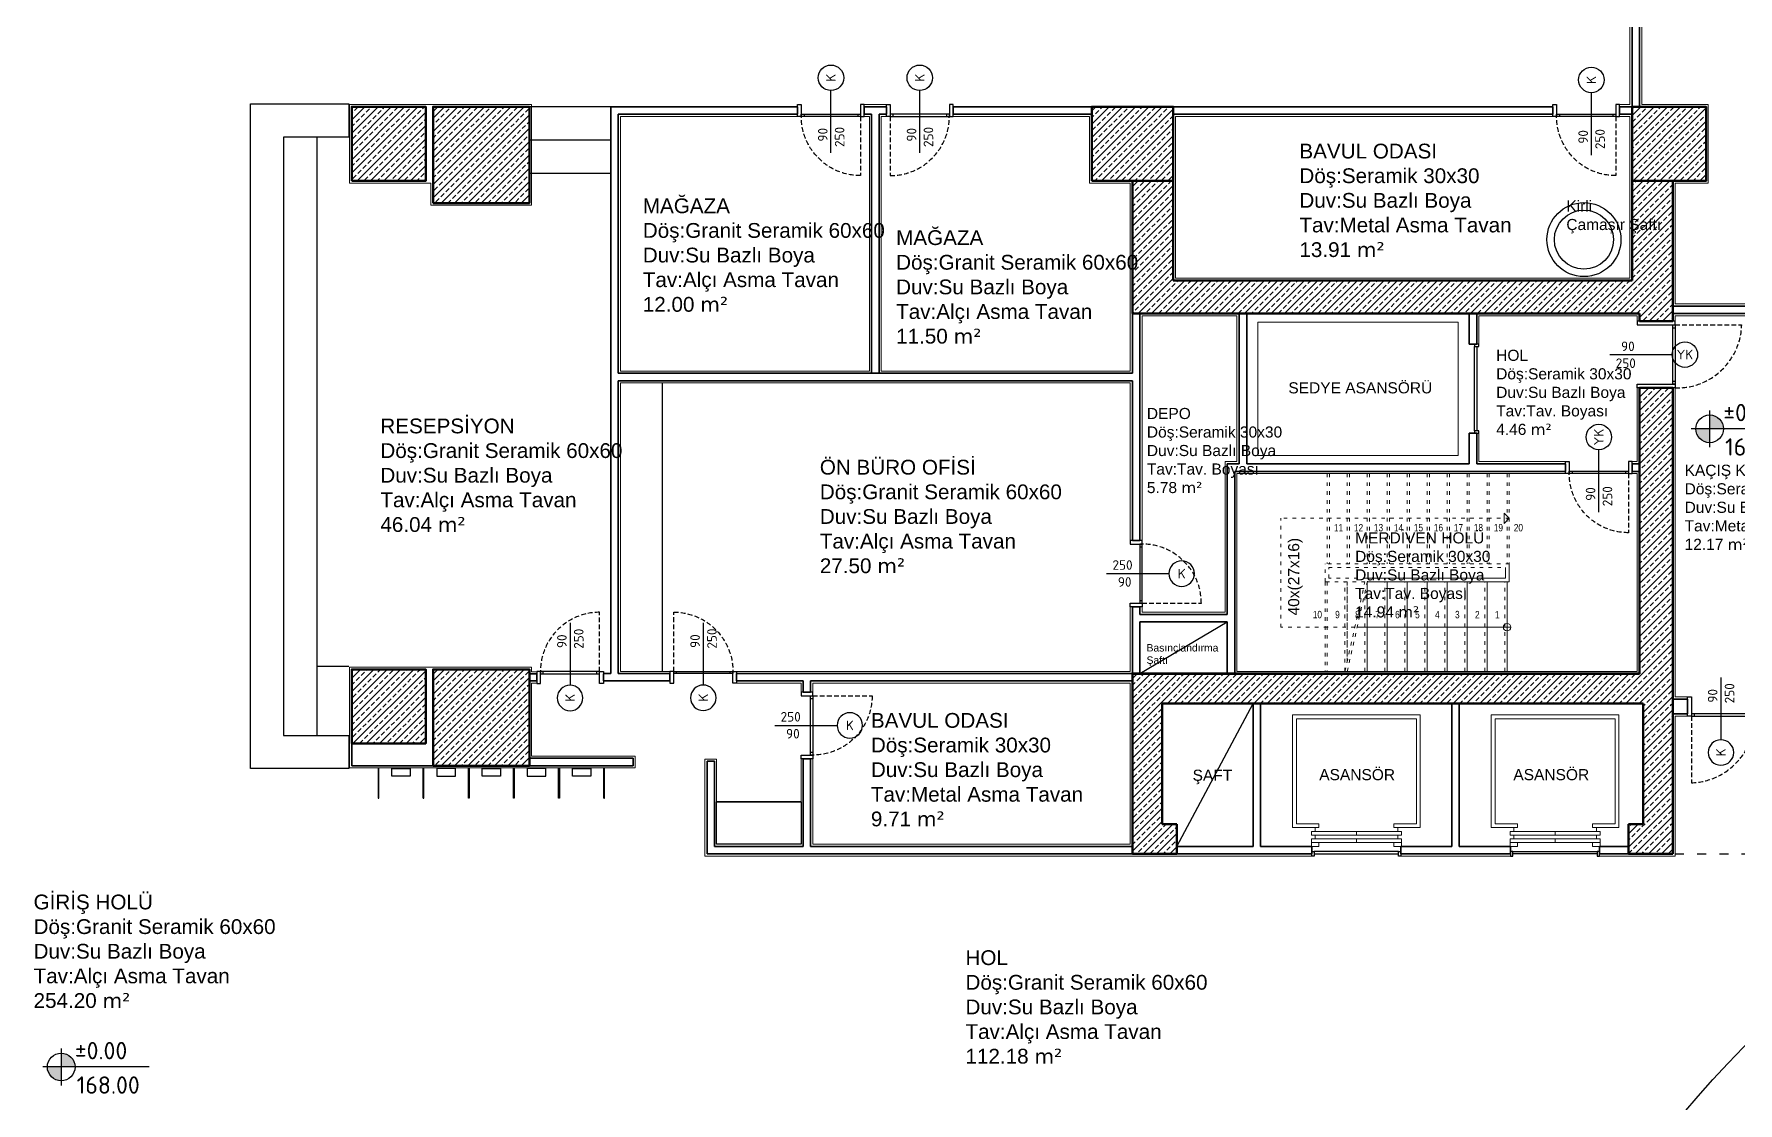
# Model space of a CAD drawing. Header units: millimetres. Extents: x 1443065 to 1517367, y 3763150 to 3779068.
# Drawn here: x 1477255 to 1479557, y 3767511 to 3768955 of the extents above; entities that cross this region are included whole.
import ezdxf
from ezdxf.enums import TextEntityAlignment as Align

# ---------------------------------------------------------------- set-up
doc = ezdxf.new("R2010")
doc.units = ezdxf.units.MM
doc.linetypes.add('ACAD_ISO03W100', pattern=[30, 12, -18])
doc.linetypes.add('HIDDEN', pattern=[9.525, 6.35, -3.175])
for name, color, linetype in [('1 tar halı', 254, 'Continuous'), ('m-DOG_', 4, 'Continuous'), ('m-DOG_gor', 8, 'Continuous'), ('m-TAR_', 8, 'Continuous'), ('m-TAR_duvar', 8, 'Continuous'), ('m-TFR_vitrifiye', 1, 'Continuous'), ('m-YAZ_kot', 7, 'Continuous'), ('m-YAZ_poz', 7, 'Continuous')]:
    doc.layers.add(name, color=color, linetype=linetype)
for name, color, linetype, lineweight in [('dog', 144, 'Continuous', 5), ('DUVAR', 2, 'Continuous', 35), ('MAHAL', 52, 'Continuous', 13), ('MERDIVEN', 4, 'Continuous', 20), ('SIVA', 3, 'Continuous', 9), ('TASIYICI', 170, 'Continuous', 50), ('TEFRIS', 165, 'Continuous', 15)]:
    doc.layers.add(name, color=color, linetype=linetype, lineweight=lineweight)
doc.styles.add('mono', font='isocpeur.ttf')
doc.styles.add('olculer', font='romans.shx', dxfattribs={"width": 0.8})
doc.styles.get("Standard").update_dxf_attribs({"font": 'arial.ttf'})
pattern_1 = [(45, (55132.096, -87954.948), (-8.98025612, 8.98025612), []), (45, (55141.077, -87954.948), (-8.98025612, 8.98025612), [6.35, -3.175])]
pattern_2 = [(45, (55132.096, -87954.948), (-8.98025612, 8.98025612), []), (45, (55141.077, -87954.948), (-8.98025612, 8.98025612), [6.35, -3.175])]
pattern_3 = [(45, (-13755.824, -59043.389), (-8.98025612, 8.98025612), []), (45, (-13746.843, -59043.389), (-8.98025612, 8.98025612), [6.35, -3.175])]

# ---------------------------------------------------------------- blocks, each defined once
blk = doc.blocks.new('90lık')
at = {"layer": 'm-DOG_', "linetype": 'HIDDEN'}
blk.add_line((-5, 13), (-5, 103), dxfattribs=at)
at = {"layer": 'm-DOG_'}
for p, q in [((-81.2, 10), (-81.2, 13)), ((-8.8, 10), (-8.8, 13))]:
    blk.add_line(p, q, dxfattribs=at)
for points in [[(-90, -13), (-85, -13), (-85, 13), (-90, 13)], [(-5, 13), (-85, 13), (-85, 10), (-5, 10)], [(0, -13), (-5, -13), (-5, 13), (0, 13)]]:
    blk.add_lwpolyline(points, close=True, dxfattribs=at)
at = {"layer": 'm-DOG_', "linetype": 'HIDDEN'}
blk.add_arc((-2.7, 15.7), 87.4, 91.5314, 181.7408, dxfattribs=at)
blk = doc.blocks.new('90lık Kqpı')
at = {"layer": 'm-DOG_', "linetype": 'HIDDEN'}
blk.add_line((-8, -5), (-88, -5), dxfattribs=at)
at = {"layer": 'm-DOG_'}
for p, q in [((-5, -8.8), (-8, -8.8)), ((-5, -81.2), (-8, -81.2))]:
    blk.add_line(p, q, dxfattribs=at)
for points in [[(8, 0), (8, -5), (-8, -5), (-8, 0)], [(-8, -5), (-8, -85), (-5, -85), (-5, -5)], [(8, -90), (8, -85), (-8, -85), (-8, -90)]]:
    blk.add_lwpolyline(points, close=True, dxfattribs=at)
at = {"layer": 'm-DOG_', "linetype": 'HIDDEN'}
blk.add_arc((-8, -5), 80, 180, 270, dxfattribs=at)
blk = doc.blocks.new('m-penpoz')
blk.add_line((0, -1.625), (0, 0))
blk.add_circle((0, 0.332), 0.332)
blk.add_attdef('POZNO', text='', height=0.18).set_placement((0, 0.332), align=Align.MIDDLE)
blk.add_attdef('WIDTH', text='', height=0.18, rotation=90).set_placement((0, -1.625), align=Align.BOTTOM_LEFT)
blk.add_attdef('HEIGHT', text='', height=0.18, rotation=90).set_placement((0.069, -1.625), align=Align.TOP_LEFT)
blk = doc.blocks.new('m-plankot')
h = blk.add_hatch(color=256)
h.paths.add_polyline_path([(0, 0.144), (0, 0), (0.144, 0, 0.414214)])
h.paths.add_polyline_path([(0, -0.144), (0, 0), (-0.144, 0, 0.414214)])
for p, q in [((0, 0.192), (0, -0.192)), ((0.914, 0), (-0.192, 0))]:
    blk.add_line(p, q)
blk.add_circle((0, 0), 0.144)
blk.add_attdef('INCEKOT', (0.187, 0.1), '', height=0.18)
blk.add_attdef('KABAKOT', text='', height=0.18).set_placement((0.187, -0.1), align=Align.TOP_LEFT)
blk = doc.blocks.new('Asansör')
at = {"layer": 'dog', "extrusion": (-9.21821e-11, 6.3018e-09, 1)}
for points in [[(-50.7, -142), (-50.7, -147), (-86.2, -147), (-86.2, 5.1), (86.2, 5.1), (86.2, -147), (50.7, -147), (50.7, -142), (81.1, -142), (81.1, 0), (-81.1, 0), (-81.1, -142), (-50.7, -142)], [(-55.8, -152.1), (-55.8, -147)], [(-55.8, -157.2), (-55.8, -162.3)], [(55.8, -152.1), (55.8, -147)], [(55.8, -157.2), (55.8, -162.3)]]:
    blk.add_lwpolyline(points, dxfattribs=at)
for points in [[(-60.8, -157.2), (0, -157.2), (0, -152.1), (-60.8, -152.1)], [(60.8, -157.2), (0, -157.2), (0, -152.1), (60.8, -152.1)], [(-60.8, -167.3), (0, -167.3), (0, -162.3), (-60.8, -162.3)], [(-60.8, -172.4), (-60.8, -167.3), (-50.7, -167.3), (-50.7, -172.4)], [(60.8, -167.3), (0, -167.3), (0, -162.3), (60.8, -162.3)], [(50.7, -172.4), (50.7, -167.3), (60.8, -167.3), (60.8, -172.4)]]:
    blk.add_lwpolyline(points, close=True, dxfattribs=at)
blk = doc.blocks.new('Perde Kapı')
at = {"layer": 'm-DOG_', "linetype": 'HIDDEN'}
blk.add_line((5, 26), (5, 116), dxfattribs=at)
at = {"layer": 'm-DOG_'}
for p, q in [((8.8, 23), (8.8, 26)), ((81.2, 23), (81.2, 26))]:
    blk.add_line(p, q, dxfattribs=at)
for points in [[(0, -25), (5, -25), (5, 26), (0, 26)], [(5, 26), (85, 26), (85, 23), (5, 23)], [(90, -25), (85, -25), (85, 26), (90, 26)]]:
    blk.add_lwpolyline(points, close=True, dxfattribs=at)
at = {"layer": 'm-DOG_', "linetype": 'HIDDEN'}
blk.add_arc((2.7, 28.7), 87.4, 358.2588, 88.4682, dxfattribs=at)

msp = doc.modelspace()

# ---------------------------------------------------------------- hatches: boundary and pattern name
at = {"layer": 'm-TAR_duvar'}
h = msp.add_hatch(dxfattribs=at)
h.set_pattern_fill('ANSI33', color=256, scale=2)
h.set_pattern_definition(pattern_1)
h.paths.add_polyline_path([(1477684, 3768756.6), (1477784, 3768756.6), (1477784, 3768856.6), (1477684, 3768856.6)])
h = msp.add_hatch(dxfattribs=at)
h.set_pattern_fill('ANSI33', color=256, scale=2)
h.set_pattern_definition(pattern_1)
h.paths.add_polyline_path([(1477794, 3768726.6), (1477924, 3768726.6), (1477924, 3768856.6), (1477794, 3768856.6)])
h = msp.add_hatch(dxfattribs=at)
h.set_pattern_fill('ANSI33', color=256, scale=2)
h.set_pattern_definition(pattern_2)
h.paths.add_polyline_path([(1478684, 3768756.6), (1478794, 3768756.6), (1478794, 3768856.6), (1478684, 3768856.6)])
h = msp.add_hatch(dxfattribs=at)
h.set_pattern_fill('ANSI33', color=256, scale=2)
h.set_pattern_definition(pattern_2)
h.paths.add_polyline_path([(1479414, 3768756.6), (1479514, 3768756.6), (1479514, 3768856.6), (1479414, 3768856.6)])
h = msp.add_hatch(dxfattribs=at)
h.set_pattern_fill('ANSI33', color=256, scale=2)
h.set_pattern_definition(pattern_3)
h.paths.add_polyline_path([(1478739, 3768756.6), (1478739, 3768577.2), (1479424.1, 3768577.2), (1479424.1, 3768567), (1479469, 3768567), (1479469, 3768756.6), (1479414.1, 3768756.6), (1479414.1, 3768622.2), (1478794, 3768622.2), (1478794, 3768756.6)])
h = msp.add_hatch(dxfattribs=at)
h.set_pattern_fill('ANSI33', color=256, scale=2)
h.set_pattern_definition(pattern_3)
h.paths.add_polyline_path([(1478799, 3767847.6), (1478799, 3767887.6), (1478779, 3767887.6), (1478779, 3768050.8), (1479429.1, 3768050.8), (1479429.1, 3767887.6), (1479409.1, 3767887.6), (1479409.1, 3767847.6), (1479469, 3767847.6), (1479469, 3768477), (1479424.1, 3768477), (1479424.1, 3768090.8), (1478739, 3768090.8), (1478739, 3767847.6)])
h = msp.add_hatch(dxfattribs=at)
h.set_pattern_fill('ANSI33', color=256, scale=2)
h.set_pattern_definition(pattern_1)
h.paths.add_polyline_path([(1477784, 3768096.6), (1477684, 3768096.6), (1477684, 3767996.6), (1477784, 3767996.6)])
h = msp.add_hatch(dxfattribs=at)
h.set_pattern_fill('ANSI33', color=256, scale=2)
h.set_pattern_definition([(45, (55132.096, -88714.948), (-8.98025612, 8.98025612), []), (45, (55141.076, -88714.948), (-8.98025612, 8.98025612), [6.35, -3.175])])
h.paths.add_polyline_path([(1477794, 3767966.6), (1477924, 3767966.6), (1477924, 3768096.6), (1477794, 3768096.6)])

# ---------------------------------------------------------------- linework, layer by layer
at = {"color": 1}
for p, q in [((1478034, 3768856.6), (1477924, 3768856.6)), ((1477592, 3768815.6), (1477592, 3768007.6)), ((1477637, 3768815.6), (1477637, 3768007.6)), ((1478034, 3768811.6), (1477924, 3768811.6)), ((1478034, 3768766.6), (1477924, 3768766.6)), ((1478104, 3768094), (1478104, 3768483.6)), ((1477680, 3768100.6), (1477637, 3768100.6)), ((1478799, 3767857.6), (1478902.1, 3768050.8)), ((1477719.6, 3767962.6), (1477719.6, 3767922.6)), ((1477720.6, 3767922.6), (1477720.6, 3767962.6)), ((1477780.6, 3767922.6), (1477780.6, 3767962.6)), ((1477780.6, 3767962.6), (1477780.6, 3767922.6)), ((1477781.6, 3767922.6), (1477781.6, 3767962.6)), ((1477841.6, 3767922.6), (1477841.6, 3767962.6)), ((1477842.6, 3767962.6), (1477842.6, 3767922.6)), ((1477902.6, 3767922.6), (1477902.6, 3767962.6)), ((1477903.6, 3767922.6), (1477903.6, 3767962.6)), ((1477903.6, 3767962.6), (1477903.6, 3767922.6)), ((1477963.6, 3767922.6), (1477963.6, 3767962.6)), ((1477964.6, 3767962.6), (1477964.6, 3767922.6)), ((1478024.6, 3767922.6), (1478024.6, 3767962.6)), ((1478024.6, 3767962.6), (1478024.6, 3767922.6)), ((1478025.6, 3767922.6), (1478025.6, 3767962.6)), ((1477719.6, 3767922.6), (1477720.6, 3767922.6)), ((1477780.6, 3767922.6), (1477781.6, 3767922.6)), ((1477842.6, 3767922.6), (1477841.6, 3767922.6)), ((1477903.6, 3767922.6), (1477902.6, 3767922.6)), ((1477964.6, 3767922.6), (1477963.6, 3767922.6)), ((1478024.6, 3767922.6), (1478025.6, 3767922.6)), ((1478291.1, 3767917.6), (1478177.1, 3767917.6))]:
    msp.add_line(p, q, dxfattribs=at)
msp.add_lwpolyline([(1477680, 3767962.6), (1477547, 3767962.6), (1477547, 3768860.6), (1477680, 3768860.6), (1477680, 3768815.6), (1477592, 3768815.6), (1477592, 3768007.6), (1477680, 3768007.6), (1477680, 3767962.6)], dxfattribs=at)
for points in [[(1477738.1, 3767962.6), (1477763.1, 3767962.6), (1477763.1, 3767952.6), (1477738.1, 3767952.6)], [(1477824.1, 3767962.6), (1477799.1, 3767962.6), (1477799.1, 3767952.6), (1477824.1, 3767952.6)], [(1477860.1, 3767962.6), (1477885.1, 3767962.6), (1477885.1, 3767952.6), (1477860.1, 3767952.6)], [(1477946.1, 3767962.6), (1477921.1, 3767962.6), (1477921.1, 3767952.6), (1477946.1, 3767952.6)], [(1477982.1, 3767962.6), (1478007.1, 3767962.6), (1478007.1, 3767952.6), (1477982.1, 3767952.6)], [(1478177.1, 3767917.6), (1478291.1, 3767917.6), (1478291.1, 3767860.6), (1478177.1, 3767860.6)]]:
    msp.add_lwpolyline(points, close=True, dxfattribs=at)
at = {"layer": '1 tar halı', "linetype": 'ACAD_ISO03W100'}
msp.add_line((1479472.1, 3767847.6), (1479684, 3767847.6), dxfattribs=at)
at = {"layer": 'DUVAR'}
for p, q in [((1479414, 3768856.6), (1479414, 3768996.8)), ((1479424, 3768856.6), (1479424, 3768996.8)), ((1477924, 3768856.6), (1477914, 3768856.6)), ((1478286.5, 3768856.6), (1478034, 3768856.6)), ((1478034, 3768091), (1478034, 3768856.6)), ((1478286.5, 3768846.6), (1478286.5, 3768856.6)), ((1478406.5, 3768856.6), (1478376.5, 3768856.6)), ((1478376.5, 3768846.6), (1478376.5, 3768856.6)), ((1478406.5, 3768846.6), (1478406.5, 3768856.6)), ((1478684, 3768856.6), (1478496.5, 3768856.6)), ((1478496.5, 3768846.6), (1478496.5, 3768856.6)), ((1479307, 3768856.6), (1478794, 3768856.6)), ((1478804, 3768856.6), (1478794, 3768856.6)), ((1479307, 3768846.6), (1479307, 3768856.6)), ((1479414, 3768856.6), (1479397, 3768856.6)), ((1479397, 3768846.6), (1479397, 3768856.6)), ((1479414, 3768856.6), (1479404, 3768856.6)), ((1478286.5, 3768846.6), (1478044, 3768846.6)), ((1478044, 3768496.6), (1478044, 3768846.6)), ((1478386.5, 3768846.6), (1478376.5, 3768846.6)), ((1478386.5, 3768496.6), (1478386.5, 3768846.6)), ((1478406.5, 3768846.6), (1478396.5, 3768846.6)), ((1478396.5, 3768496.6), (1478396.5, 3768846.6)), ((1478684, 3768846.6), (1478496.5, 3768846.6)), ((1479307, 3768846.6), (1478794, 3768846.6)), ((1478804, 3768846.6), (1478794, 3768846.6)), ((1479307, 3768846.6), (1478894, 3768846.6)), ((1479414, 3768846.6), (1479397, 3768846.6)), ((1479414, 3768846.6), (1479404, 3768846.6)), ((1478739, 3768496.6), (1478739, 3768577.2)), ((1478739, 3768496.6), (1478739, 3768577.2)), ((1478749, 3768271), (1478749, 3768577.2)), ((1478883.1, 3768374.4), (1478883.1, 3768577.2)), ((1478893.3, 3768374.4), (1478893.3, 3768577.2)), ((1479194, 3768535.8), (1479194, 3768577.2)), ((1479204.1, 3768535.8), (1479204.1, 3768577.2)), ((1479469.1, 3768587.3), (1479584, 3768587.3)), ((1479469.1, 3768587.3), (1479584, 3768587.3)), ((1479469.1, 3768577.2), (1479584, 3768577.2)), ((1479469.1, 3768577.2), (1479584, 3768577.2)), ((1479204.1, 3768535.8), (1479194, 3768535.8)), ((1478739, 3768496.6), (1478044, 3768496.6)), ((1478739, 3768486.6), (1478044, 3768486.6)), ((1478044, 3768091), (1478044, 3768486.6)), ((1478739, 3768271), (1478739, 3768486.6)), ((1479194, 3768374.4), (1479194, 3768415.8)), ((1479204.1, 3768415.8), (1479194, 3768415.8)), ((1479204.1, 3768374.4), (1479204.1, 3768415.8)), ((1478867.1, 3768374.4), (1478883.1, 3768374.4)), ((1478867.1, 3768171), (1478867.1, 3768374.4)), ((1478893.3, 3768374.4), (1479194, 3768374.4)), ((1479204.1, 3768374.4), (1479324.1, 3768374.4)), ((1479414.1, 3768374.4), (1479424.1, 3768374.4)), ((1479324.1, 3768364.2), (1478877.1, 3768364.2)), ((1478877.1, 3768091), (1478877.1, 3768364.2)), ((1479424.1, 3768364.2), (1479414.1, 3768364.2)), ((1478739, 3768271), (1478749, 3768271)), ((1478739, 3768091), (1478739, 3768181)), ((1478739, 3768181), (1478749, 3768181)), ((1478749, 3768171), (1478749, 3768181)), ((1478749, 3768171), (1478867.1, 3768171)), ((1478749, 3768091), (1478749, 3768161)), ((1478749, 3768161), (1478867.1, 3768161)), ((1478867.1, 3768091), (1478867.1, 3768161)), ((1477924, 3768090.6), (1477934, 3768090.6)), ((1477934, 3768081), (1477934, 3768090.6)), ((1478024, 3768091), (1478034, 3768091)), ((1478024, 3768081), (1478024, 3768090.6)), ((1478044, 3768091), (1478114, 3768091)), ((1478114, 3768081), (1478114, 3768091)), ((1478204, 3768091), (1478739, 3768091)), ((1478204, 3768081), (1478204, 3768091)), ((1477924, 3768081), (1477934, 3768081)), ((1478114, 3768081), (1478024, 3768081)), ((1478294.1, 3768081), (1478204, 3768081)), ((1478279.1, 3768081), (1478294.1, 3768081)), ((1478294.1, 3768066), (1478294.1, 3768081)), ((1478294.1, 3768066), (1478304.1, 3768066)), ((1478304.1, 3768066), (1478304.1, 3768081)), ((1478304.1, 3768081), (1478739, 3768081)), ((1478902.1, 3767857.6), (1478902.1, 3768050.8)), ((1478912.1, 3767857.6), (1478912.1, 3768050.8)), ((1479170.6, 3768050.8), (1479170.6, 3767857.6)), ((1479180.6, 3768050.8), (1479180.6, 3767857.6)), ((1479469.1, 3768056.6), (1479489.1, 3768056.6)), ((1479489.1, 3768056.6), (1479489.1, 3768036.6)), ((1479469.1, 3768036.6), (1479489.1, 3768036.6)), ((1477684, 3767966.6), (1477684, 3767996.6)), ((1477924, 3767976.6), (1478064.1, 3767976.6)), ((1478064.1, 3767966.6), (1478064.1, 3767976.6)), ((1478294.1, 3767857.6), (1478294.1, 3767976)), ((1478294.1, 3767976), (1478304.1, 3767976)), ((1478304.1, 3767857.6), (1478304.1, 3767976)), ((1477794, 3767966.6), (1477684, 3767966.6)), ((1477924, 3767966.6), (1478064.1, 3767966.6)), ((1478164.1, 3767857.6), (1478164.1, 3767972.6)), ((1478164.1, 3767972.6), (1478174.1, 3767972.6)), ((1478174.1, 3767857.6), (1478174.1, 3767972.6)), ((1478164.1, 3767847.6), (1478164.1, 3767860.4)), ((1478184.1, 3767847.6), (1478164.1, 3767847.6)), ((1478294.1, 3767857.6), (1478174.1, 3767857.6)), ((1478739, 3767847.6), (1478184.1, 3767847.6)), ((1478739, 3767857.6), (1478304.1, 3767857.6)), ((1478902.1, 3767857.6), (1478799, 3767857.6)), ((1478981.4, 3767847.6), (1478799, 3767847.6)), ((1478981.4, 3767857.6), (1478912.1, 3767857.6)), ((1478981.4, 3767857.6), (1478981.4, 3767847.6)), ((1479170.6, 3767857.6), (1479101.4, 3767857.6)), ((1479101.4, 3767857.6), (1479101.4, 3767847.6)), ((1479249.9, 3767847.6), (1479101.4, 3767847.6)), ((1479249.9, 3767857.6), (1479180.6, 3767857.6)), ((1479249.9, 3767857.6), (1479249.9, 3767847.6)), ((1479409.1, 3767857.6), (1479369.9, 3767857.6)), ((1479369.9, 3767857.6), (1479369.9, 3767847.6)), ((1479409.1, 3767847.6), (1479369.9, 3767847.6))]:
    msp.add_line(p, q, dxfattribs=at)
for points in [[(1479324.1, 3768374.4), (1479324.1, 3768364.2)], [(1479414.1, 3768374.4), (1479414.1, 3768364.2)], [(1478804, 3767847.6), (1478981.4, 3767847.6)], [(1479101.4, 3767847.6), (1479249.9, 3767847.6)], [(1479369.9, 3767847.6), (1479409.1, 3767847.6)]]:
    msp.add_lwpolyline(points, dxfattribs=at)
at = {"layer": 'm-DOG_gor', "linetype": 'Continuous'}
for points in [[(1479201.1, 3768535.8), (1479201.1, 3768532.8), (1479207.1, 3768532.8), (1479207.1, 3768535.8)], [(1479201.1, 3768418.8), (1479201.1, 3768532.8), (1479204.1, 3768532.8), (1479204.1, 3768418.8)], [(1479201.1, 3768418.8), (1479201.1, 3768415.8), (1479207.1, 3768415.8), (1479207.1, 3768418.8)], [(1478981.4, 3767850.6), (1478984.4, 3767850.6), (1478984.4, 3767844.6), (1478981.4, 3767844.6)], [(1479098.4, 3767850.6), (1478984.4, 3767850.6), (1478984.4, 3767847.6), (1479098.4, 3767847.6)], [(1479098.4, 3767850.6), (1479101.4, 3767850.6), (1479101.4, 3767844.6), (1479098.4, 3767844.6)], [(1479252.9, 3767850.6), (1479249.9, 3767850.6), (1479249.9, 3767844.6), (1479252.9, 3767844.6)], [(1479252.9, 3767850.6), (1479366.9, 3767850.6), (1479366.9, 3767847.6), (1479252.9, 3767847.6)], [(1479369.9, 3767850.6), (1479366.9, 3767850.6), (1479366.9, 3767844.6), (1479369.9, 3767844.6)]]:
    msp.add_lwpolyline(points, close=True, dxfattribs=at)
at = {"layer": 'm-TAR_'}
msp.add_circle((1480448.2, 3766702.7), 1249.5, dxfattribs=at)
at = {"layer": 'm-TFR_vitrifiye'}
for p, q in [((1477684, 3768756.6), (1477684, 3768756.6)), ((1478749, 3768091), (1478867.1, 3768161)), ((1477744, 3768096.6), (1477744, 3768096.6)), ((1477744, 3767996.6), (1477744, 3767996.6))]:
    msp.add_line(p, q, dxfattribs=at)
for radius in [50, 40]:
    msp.add_circle((1479349, 3768677.2), radius, dxfattribs=at)
at = {"layer": 'MERDIVEN'}
for p, q in [((1478908.3, 3768385.6), (1478908.3, 3768565.6)), ((1478908.3, 3768565.6), (1479179, 3768565.6)), ((1479179, 3768385.6), (1478908.3, 3768385.6)), ((1479248.1, 3768300.9), (1479241, 3768307.9)), ((1479241, 3768307.9), (1479241, 3768293.8)), ((1479248.1, 3768300.9), (1479241, 3768293.8)), ((1479243.1, 3768234.2), (1479243.1, 3768220)), ((1479248.1, 3768239.2), (1479248.1, 3768215)), ((1479057.3, 3768220), (1479055.4, 3768220)), ((1479248.1, 3768215), (1479056.1, 3768215)), ((1479056.1, 3768094), (1479056.1, 3768215)), ((1479243.1, 3768220), (1479057.3, 3768220)), ((1479083.1, 3768094), (1479083.1, 3768215)), ((1479110.1, 3768094), (1479110.1, 3768215)), ((1479137.1, 3768094), (1479137.1, 3768215)), ((1479164.1, 3768094), (1479164.1, 3768215)), ((1479191.1, 3768094), (1479191.1, 3768215)), ((1479218.1, 3768094), (1479218.1, 3768215)), ((1479245.1, 3768094), (1479245.1, 3768215)), ((1479250.1, 3768153.6), (1479042.5, 3768153.6))]:
    msp.add_line(p, q, dxfattribs=at)
at = {"layer": 'MERDIVEN', "linetype": 'ACAD_ISO03W100', "ltscale": 0.4}
for p, q in [((1479002.1, 3768361.2), (1479002.1, 3768239.2)), ((1479005.1, 3768361.2), (1479005.1, 3768239.2)), ((1479029.1, 3768361.2), (1479029.1, 3768239.2)), ((1479032.1, 3768361.2), (1479032.1, 3768239.2)), ((1479056.1, 3768361.2), (1479056.1, 3768239.2)), ((1479059.1, 3768361.2), (1479059.1, 3768239.2)), ((1479083.1, 3768361.2), (1479083.1, 3768239.2)), ((1479086.1, 3768361.2), (1479086.1, 3768239.2)), ((1479110.1, 3768361.2), (1479110.1, 3768239.2)), ((1479113.1, 3768361.2), (1479113.1, 3768239.2)), ((1479137.1, 3768361.2), (1479137.1, 3768239.2)), ((1479140.1, 3768361.2), (1479140.1, 3768239.2)), ((1479164.1, 3768361.2), (1479164.1, 3768239.2)), ((1479167.1, 3768361.2), (1479167.1, 3768239.2)), ((1479191.1, 3768361.2), (1479191.1, 3768239.2)), ((1479194.1, 3768361.2), (1479194.1, 3768239.2)), ((1479218.1, 3768361.2), (1479218.1, 3768239.2)), ((1479221.1, 3768361.2), (1479221.1, 3768239.2)), ((1479245.1, 3768361.2), (1479245.1, 3768239.2)), ((1479248.1, 3768361.2), (1479248.1, 3768239.2)), ((1479248.1, 3768300.9), (1478939.6, 3768300.9)), ((1478939.6, 3768153.6), (1478939.6, 3768300.9)), ((1478999.1, 3768215), (1478999.1, 3768239.2)), ((1479248.1, 3768239.2), (1478999.1, 3768239.2)), ((1479004.1, 3768220), (1479004.1, 3768234.2)), ((1479004.1, 3768234.2), (1479243.1, 3768234.2)), ((1478999.1, 3768215), (1478999.1, 3768094)), ((1479053.1, 3768215), (1478999.1, 3768215)), ((1479002.1, 3768215), (1479002.1, 3768094)), ((1479055.4, 3768220), (1479004.1, 3768220)), ((1479026.1, 3768094), (1479026.1, 3768215)), ((1479026.1, 3768094), (1479053.1, 3768215)), ((1479029.1, 3768215), (1479029.1, 3768107.4)), ((1479029.1, 3768107.4), (1479029.1, 3768215)), ((1479029.2, 3768094), (1479057.3, 3768220)), ((1479080.1, 3768094), (1479080.1, 3768215)), ((1479107.1, 3768094), (1479107.1, 3768215)), ((1479134.1, 3768094), (1479134.1, 3768215)), ((1479161.1, 3768094), (1479161.1, 3768215)), ((1479188.1, 3768094), (1479188.1, 3768215)), ((1479215.1, 3768094), (1479215.1, 3768215)), ((1479242.1, 3768094), (1479242.1, 3768215)), ((1479053.1, 3768094), (1479053.1, 3768201.2)), ((1479002.1, 3768153.6), (1478939.6, 3768153.6)), ((1479039.4, 3768153.6), (1479002.1, 3768153.6))]:
    msp.add_line(p, q, dxfattribs=at)
at = {"layer": 'MERDIVEN'}
msp.add_lwpolyline([(1479179, 3768565.6), (1479179, 3768385.6)], dxfattribs=at)
msp.add_circle((1479245.1, 3768153.6), 5, dxfattribs=at)
at = {"layer": 'SIVA'}
for p, q in [((1478406.5, 3768859.6), (1478376.5, 3768859.6)), ((1479249.9, 3767844.6), (1479101.4, 3767844.6))]:
    msp.add_line(p, q, dxfattribs=at)
for points in [[(1479397, 3768859.6), (1479411, 3768859.6), (1479411, 3768996.8)], [(1479427, 3768996.8), (1479427, 3768859.6), (1479517, 3768859.6), (1479517, 3768753.6), (1479472.1, 3768753.6), (1479472.1, 3768590.3), (1479584, 3768590.3)], [(1478286.5, 3768843.6), (1478047, 3768843.6), (1478047, 3768499.6), (1478383.5, 3768499.6), (1478383.5, 3768843.6), (1478376.5, 3768843.6)], [(1478406.5, 3768843.6), (1478399.5, 3768843.6), (1478399.5, 3768499.6), (1478736, 3768499.6), (1478736, 3768753.6), (1478681, 3768753.6), (1478681, 3768843.6), (1478496.5, 3768843.6)], [(1479307, 3768843.6), (1478797, 3768843.6), (1478797, 3768625.2), (1479411.1, 3768625.2), (1479411, 3768843.6), (1479397, 3768843.6)], [(1478752, 3768181), (1478752, 3768174), (1478864.1, 3768174), (1478864.1, 3768377.4), (1478880.1, 3768377.4), (1478880.1, 3768574.2), (1478752, 3768574.2), (1478752, 3768271)], [(1479207.1, 3768535.8), (1479207.1, 3768574.2), (1479421.1, 3768574.2), (1479421.1, 3768567)], [(1479584, 3768574.2), (1479472.1, 3768574.2), (1479472.1, 3768567.1)], [(1478114, 3768094), (1478047, 3768094), (1478047, 3768483.6), (1478736, 3768483.6), (1478736, 3768271)], [(1479414.1, 3768377.4), (1479421.1, 3768377.4), (1479421.1, 3768477)], [(1479489.1, 3768059.6), (1479472.1, 3768059.6), (1479472.1, 3768477)], [(1479207.1, 3768415.8), (1479207.1, 3768377.4), (1479324.1, 3768377.4)], [(1479324.1, 3768361.2), (1478880.1, 3768361.2), (1478880.1, 3768094), (1479421.1, 3768094), (1479421.1, 3768361.2), (1479414.1, 3768361.2)], [(1478204, 3768094), (1478736, 3768093.8), (1478736, 3768181)], [(1477934, 3768078), (1477927, 3768078), (1477927, 3767979.6), (1478067.1, 3767979.6), (1478067.1, 3767963.6), (1477681, 3767963.6), (1477681, 3768099.6), (1477927, 3768099.6), (1477927, 3768093.6), (1477934, 3768093.6)], [(1478204, 3768078), (1478291.1, 3768078), (1478291.1, 3768066)], [(1478307.1, 3768066), (1478307.1, 3768078), (1478736, 3768078), (1478736, 3767860.6), (1478307.1, 3767860.6), (1478307.1, 3767976)], [(1479489.1, 3768033.6), (1479472.1, 3768033.6), (1479472.1, 3767844.6), (1479369.9, 3767844.6)], [(1478981.4, 3767844.6), (1478161.1, 3767844.6), (1478161.1, 3767975.6), (1478177.1, 3767975.6), (1478177.1, 3767860.6), (1478291.1, 3767860.6), (1478291.1, 3767976)]]:
    msp.add_lwpolyline(points, dxfattribs=at)
msp.add_lwpolyline([(1477681, 3768859.6), (1477681, 3768753.6), (1477791, 3768753.6), (1477791, 3768723.6), (1477927, 3768723.6), (1477927.1, 3768859.6)], close=True, dxfattribs=at)
at = {"layer": 'TASIYICI'}
for p, q in [((1478739, 3768577.2), (1478739, 3768756.6)), ((1478794, 3768622.2), (1478794, 3768756.8)), ((1479414.1, 3768622.2), (1479414.1, 3768756.8)), ((1479469.1, 3768577.2), (1479469.1, 3768756.6)), ((1478794, 3768622.2), (1479414.1, 3768622.2)), ((1478739, 3768577.2), (1479424.1, 3768577.2)), ((1479424.1, 3768567), (1479424.1, 3768577.2)), ((1479424.1, 3768567), (1479424.1, 3768577.2)), ((1479469.1, 3768567), (1479469.1, 3768577.2)), ((1479469.1, 3768567.1), (1479469.1, 3768577.2)), ((1479424.1, 3768567), (1479469.1, 3768567)), ((1479424.1, 3768091), (1479424.1, 3768477)), ((1479424.1, 3768090.8), (1479424.1, 3768477)), ((1479424.1, 3768477), (1479469.1, 3768477)), ((1479469.1, 3768091), (1479469.1, 3768477)), ((1479469.1, 3768090.8), (1479469.1, 3768477)), ((1478739, 3767847.6), (1478739, 3768091)), ((1479424.1, 3768091), (1478739, 3768091)), ((1479424.1, 3768090.8), (1478739, 3768090.8)), ((1479469.1, 3767847.6), (1479469.1, 3768091)), ((1479429.1, 3768050.8), (1478779, 3768050.8)), ((1478779, 3767887.6), (1478779, 3768050.8)), ((1479429.1, 3767887.6), (1479429.1, 3768050.8)), ((1478799, 3767887.6), (1478779, 3767887.6)), ((1478799, 3767847.6), (1478799, 3767887.6)), ((1479409.1, 3767887.6), (1479429.1, 3767887.6)), ((1479409.1, 3767847.6), (1479409.1, 3767887.6)), ((1478799, 3767847.6), (1478739, 3767847.6)), ((1479409.1, 3767847.6), (1479469.1, 3767847.6))]:
    msp.add_line(p, q, dxfattribs=at)
for points in [[(1477684, 3768756.6), (1477784, 3768756.6), (1477784, 3768856.6), (1477684, 3768856.6)], [(1477794, 3768726.6), (1477924, 3768726.6), (1477924, 3768856.6), (1477794, 3768856.6)], [(1478684, 3768756.6), (1478794, 3768756.6), (1478794, 3768856.6), (1478684, 3768856.6)], [(1479414, 3768756.6), (1479514, 3768756.6), (1479514, 3768856.6), (1479414, 3768856.6)], [(1479414, 3768756.6), (1479514, 3768756.6), (1479514, 3768856.6), (1479414, 3768856.6)], [(1477684, 3767996.6), (1477784, 3767996.6), (1477784, 3768096.6), (1477684, 3768096.6)], [(1477794, 3767966.6), (1477924, 3767966.6), (1477924, 3768096.6), (1477794, 3768096.6)]]:
    msp.add_lwpolyline(points, close=True, dxfattribs=at)

# ---------------------------------------------------------------- block references
at = {"layer": 'm-TFR_vitrifiye', "rotation": 180}
msp.add_blockref('90lık', (1479489.1, 3768046.6), dxfattribs=at)
at = {"layer": 'm-YAZ_kot'}
ref = msp.add_blockref('m-plankot', (1479518.8, 3768421.6), dxfattribs=dict(at, xscale=129.9375, yscale=129.9375, zscale=129.9375))
ref.add_attrib('KABAKOT', '168.00', dxfattribs={"layer": '0', "height": 23.39, "rotation": 0, "style": 'mono'}).set_placement((1479539.7, 3768378.4), align=Align.BOTTOM_LEFT)
ref.add_attrib('INCEKOT', '%%P0.00', dxfattribs={"layer": '0', "height": 23.39, "rotation": 0, "style": 'mono'}).set_placement((1479537.2, 3768424.9), align=Align.BOTTOM_LEFT)
ref = msp.add_blockref('m-plankot', (1477291.4, 3767559.7), dxfattribs=dict(at, xscale=129.9375, yscale=129.9375, zscale=129.9375))
ref.add_attrib('KABAKOT', '168.00', dxfattribs={"layer": '0', "height": 23.39, "rotation": 0, "style": 'mono'}).set_placement((1477312.3, 3767516.5), align=Align.BOTTOM_LEFT)
ref.add_attrib('INCEKOT', '%%P0.00', dxfattribs={"layer": '0', "height": 23.39, "rotation": 0, "style": 'mono'}).set_placement((1477309.8, 3767563), align=Align.BOTTOM_LEFT)
at = {"layer": 'm-YAZ_poz'}
ref = msp.add_blockref('m-penpoz', (1478331.5, 3768878.6), dxfattribs=dict(at, xscale=51.83999999999998, yscale=51.83999999999998, zscale=51.83999999999998, rotation=0.0004505966874107999))
ref.add_attrib('WIDTH', '90', dxfattribs={"layer": '0', "height": 12.96, "rotation": 90, "style": 'mono'}).set_placement((1478330.8, 3768828.1), align=Align.BOTTOM_RIGHT)
ref.add_attrib('HEIGHT', '250', dxfattribs={"layer": '0', "height": 12.96, "rotation": 90, "style": 'mono'}).set_placement((1478353.6, 3768829.5), align=Align.BOTTOM_RIGHT)
ref.add_attrib('POZNO', 'K', dxfattribs={"layer": '0', "height": 13, "rotation": 90, "style": 'mono'}).set_placement((1478331.5, 3768895.8), align=Align.MIDDLE_CENTER)
ref = msp.add_blockref('m-penpoz', (1478451.5, 3768878.6), dxfattribs=dict(at, xscale=51.83999999999998, yscale=51.83999999999998, zscale=51.83999999999998, rotation=0.0004505966874107999))
ref.add_attrib('WIDTH', '90', dxfattribs={"layer": '0', "height": 12.96, "rotation": 90, "style": 'mono'}).set_placement((1478450.8, 3768828.1), align=Align.BOTTOM_RIGHT)
ref.add_attrib('HEIGHT', '250', dxfattribs={"layer": '0', "height": 12.96, "rotation": 90, "style": 'mono'}).set_placement((1478473.6, 3768829.5), align=Align.BOTTOM_RIGHT)
ref.add_attrib('POZNO', 'K', dxfattribs={"layer": '0', "height": 13, "rotation": 90, "style": 'mono'}).set_placement((1478451.5, 3768895.8), align=Align.MIDDLE_CENTER)
ref = msp.add_blockref('m-penpoz', (1479359, 3768875.7), dxfattribs=dict(at, xscale=51.83999999999998, yscale=51.83999999999998, zscale=51.83999999999998, rotation=0.0004505966874107999))
ref.add_attrib('WIDTH', '90', dxfattribs={"layer": '0', "height": 12.96, "rotation": 90, "style": 'mono'}).set_placement((1479358.3, 3768825.2), align=Align.BOTTOM_RIGHT)
ref.add_attrib('HEIGHT', '250', dxfattribs={"layer": '0', "height": 12.96, "rotation": 90, "style": 'mono'}).set_placement((1479381.1, 3768826.6), align=Align.BOTTOM_RIGHT)
ref.add_attrib('POZNO', 'K', dxfattribs={"layer": '0', "height": 13, "rotation": 90, "style": 'mono'}).set_placement((1479359, 3768892.9), align=Align.MIDDLE_CENTER)
ref = msp.add_blockref('m-penpoz', (1479468.2, 3768521.9), dxfattribs=dict(at, xscale=51.83999999999998, yscale=51.83999999999998, zscale=51.83999999999998, rotation=270.0004505966874))
ref.add_attrib('WIDTH', '90', dxfattribs={"layer": '0', "height": 12.96, "style": 'mono'}).set_placement((1479417.6, 3768522.7), align=Align.BOTTOM_RIGHT)
ref.add_attrib('HEIGHT', '250', dxfattribs={"layer": '0', "height": 12.96, "style": 'mono'}).set_placement((1479419.1, 3768499.9), align=Align.BOTTOM_RIGHT)
ref.add_attrib('POZNO', 'YK', dxfattribs={"layer": '0', "height": 12.96, "style": 'mono'}).set_placement((1479485.4, 3768521.9), align=Align.MIDDLE_CENTER)
ref = msp.add_blockref('m-penpoz', (1479369.1, 3768393.3), dxfattribs=dict(at, xscale=51.83999999999998, yscale=51.83999999999998, zscale=51.83999999999998, rotation=0.0004505966874108402))
ref.add_attrib('WIDTH', '90', dxfattribs={"layer": '0', "height": 12.96, "rotation": 90, "style": 'mono'}).set_placement((1479368.3, 3768342.8), align=Align.BOTTOM_RIGHT)
ref.add_attrib('HEIGHT', '250', dxfattribs={"layer": '0', "height": 12.96, "rotation": 90, "style": 'mono'}).set_placement((1479391.1, 3768344.2), align=Align.BOTTOM_RIGHT)
ref.add_attrib('POZNO', 'YK', dxfattribs={"layer": '0', "height": 12.96, "rotation": 90, "style": 'mono'}).set_placement((1479369.1, 3768410.5), align=Align.MIDDLE_CENTER)
ref = msp.add_blockref('m-penpoz', (1478788.2, 3768226), dxfattribs=dict(at, xscale=-51.83999999999998, yscale=51.83999999999998, zscale=51.83999999999998, rotation=269.9995494033126))
ref.add_attrib('WIDTH', '90', dxfattribs={"layer": '0', "height": 12.96, "style": 'mono'}).set_placement((1478737.6, 3768204.4), align=Align.BOTTOM_RIGHT)
ref.add_attrib('HEIGHT', '250', dxfattribs={"layer": '0', "height": 12.96, "style": 'mono'}).set_placement((1478739.1, 3768227.3), align=Align.BOTTOM_RIGHT)
ref.add_attrib('POZNO', 'K', dxfattribs={"layer": '0', "height": 13, "style": 'mono'}).set_placement((1478805.4, 3768226), align=Align.MIDDLE_CENTER)
ref = msp.add_blockref('m-penpoz', (1477979, 3768075.3), dxfattribs=dict(at, xscale=-51.83999999999998, yscale=51.83999999999998, zscale=51.83999999999998, rotation=179.9995494033126))
ref.add_attrib('WIDTH', '90', dxfattribs={"layer": '0', "height": 12.96, "rotation": 90, "style": 'mono'}).set_placement((1477978.3, 3768143.9), align=Align.BOTTOM_RIGHT)
ref.add_attrib('HEIGHT', '250', dxfattribs={"layer": '0', "height": 12.96, "rotation": 90, "style": 'mono'}).set_placement((1478001.1, 3768151.7), align=Align.BOTTOM_RIGHT)
ref.add_attrib('POZNO', 'K', dxfattribs={"layer": '0', "height": 13, "rotation": 90, "style": 'mono'}).set_placement((1477979, 3768058.3), align=Align.MIDDLE_CENTER)
ref = msp.add_blockref('m-penpoz', (1478159, 3768075.5), dxfattribs=dict(at, xscale=-51.83999999999998, yscale=51.83999999999998, zscale=51.83999999999998, rotation=179.9995494033126))
ref.add_attrib('WIDTH', '90', dxfattribs={"layer": '0', "height": 12.96, "rotation": 90, "style": 'mono'}).set_placement((1478158.3, 3768144.1), align=Align.BOTTOM_RIGHT)
ref.add_attrib('HEIGHT', '250', dxfattribs={"layer": '0', "height": 12.96, "rotation": 90, "style": 'mono'}).set_placement((1478181.1, 3768151.9), align=Align.BOTTOM_RIGHT)
ref.add_attrib('POZNO', 'K', dxfattribs={"layer": '0', "height": 13, "rotation": 90, "style": 'mono'}).set_placement((1478159, 3768058.5), align=Align.MIDDLE_CENTER)
ref = msp.add_blockref('m-penpoz', (1479534.1, 3768001.6), dxfattribs=dict(at, xscale=-51.83999999999998, yscale=51.83999999999998, zscale=51.83999999999998, rotation=179.9995494033126))
ref.add_attrib('WIDTH', '90', dxfattribs={"layer": '0', "height": 12.96, "rotation": 90, "style": 'mono'}).set_placement((1479533.3, 3768070.2), align=Align.BOTTOM_RIGHT)
ref.add_attrib('HEIGHT', '250', dxfattribs={"layer": '0', "height": 12.96, "rotation": 90, "style": 'mono'}).set_placement((1479556.1, 3768078), align=Align.BOTTOM_RIGHT)
ref.add_attrib('POZNO', 'K', dxfattribs={"layer": '0', "height": 13, "rotation": 90, "style": 'mono'}).set_placement((1479534.1, 3767984.5), align=Align.MIDDLE_CENTER)
ref = msp.add_blockref('m-penpoz', (1478339.8, 3768021), dxfattribs=dict(at, xscale=-51.83999999999998, yscale=51.83999999999998, zscale=51.83999999999998, rotation=269.9995494033126))
ref.add_attrib('WIDTH', '90', dxfattribs={"layer": '0', "height": 12.96, "style": 'mono'}).set_placement((1478289.3, 3767999.4), align=Align.BOTTOM_RIGHT)
ref.add_attrib('HEIGHT', '250', dxfattribs={"layer": '0', "height": 12.96, "style": 'mono'}).set_placement((1478290.7, 3768022.3), align=Align.BOTTOM_RIGHT)
ref.add_attrib('POZNO', 'K', dxfattribs={"layer": '0', "height": 13, "style": 'mono'}).set_placement((1478357, 3768021), align=Align.MIDDLE_CENTER)
at = {"layer": 'SIVA', "rotation": 270.0000000080041}
msp.add_blockref('Perde Kapı', (1479446.1, 3768567), dxfattribs=at)
at = {"layer": 'SIVA'}
for p in [(1479041.5, 3768030, 0), (1479310, 3768030, 0)]:
    msp.add_blockref('Asansör', p, dxfattribs=at)
at = {"layer": 'TEFRIS', "color": 6, "lineweight": 18, "xscale": -1}
for p, rotation in [((1478376.5, 3768851.6), 270), ((1479397, 3768851.6), 270), ((1479414.1, 3768369.3), 270), ((1478114, 3768086), 90)]:
    msp.add_blockref('90lık Kqpı', p, dxfattribs=dict(at, rotation=rotation))
at = {"layer": 'TEFRIS', "color": 6, "lineweight": 18}
for p, rotation in [((1478406.5, 3768851.6), 90.00000000000001), ((1478744, 3768181), 180), ((1478024, 3768085.8), 270)]:
    msp.add_blockref('90lık Kqpı', p, dxfattribs=dict(at, rotation=rotation))
at = {"layer": 'TEFRIS', "color": 6, "lineweight": 18, "xscale": -1}
msp.add_blockref('90lık Kqpı', (1478299.1, 3768066), dxfattribs=at)

# ---------------------------------------------------------------- texts
at = {"char_height": 10, "width": 299.831, "attachment_point": 7, "style": 'olculer'}
for s, insert in [('{\\f@Arial Unicode MS|b0|i0|c162|p34;11}', (1479011.2, 3768283)), ('{\\f@Arial Unicode MS|b0|i0|c162|p34;12}', (1479038.2, 3768283)), ('{\\f@Arial Unicode MS|b0|i0|c162|p34;13}', (1479065.2, 3768283)), ('{\\f@Arial Unicode MS|b0|i0|c162|p34;14}', (1479092.2, 3768283)), ('{\\f@Arial Unicode MS|b0|i0|c162|p34;15}', (1479119.2, 3768283)), ('{\\f@Arial Unicode MS|b0|i0|c162|p34;16}', (1479146.2, 3768283)), ('{\\f@Arial Unicode MS|b0|i0|c162|p34;17}', (1479173.2, 3768283)), ('{\\f@Arial Unicode MS|b0|i0|c162|p34;18}', (1479200.2, 3768283)), ('{\\f@Arial Unicode MS|b0|i0|c162|p34;19}', (1479227.2, 3768283)), ('{\\f@Arial Unicode MS|b0|i0|c162|p34;20}', (1479254.2, 3768283)), ('{\\f@Arial Unicode MS|b0|i0|c162|p34;10}', (1478982.6, 3768165.6)), ('{\\f@Arial Unicode MS|b0|i0|c162|p34;9}', (1479012.8, 3768165.6)), ('{\\f@Arial Unicode MS|b0|i0|c162|p34;8}', (1479039.8, 3768165.6)), ('{\\f@Arial Unicode MS|b0|i0|c162|p34;7}', (1479066.8, 3768165.6)), ('{\\f@Arial Unicode MS|b0|i0|c162|p34;6}', (1479093.8, 3768165.6)), ('{\\f@Arial Unicode MS|b0|i0|c162|p34;5}', (1479120.8, 3768165.6)), ('{\\f@Arial Unicode MS|b0|i0|c162|p34;4}', (1479147.8, 3768165.6)), ('{\\f@Arial Unicode MS|b0|i0|c162|p34;3}', (1479174.8, 3768165.6)), ('{\\f@Arial Unicode MS|b0|i0|c162|p34;2}', (1479201.8, 3768165.6)), ('{\\f@Arial Unicode MS|b0|i0|c162|p34;1}', (1479228.8, 3768165.6))]:
    msp.add_mtext(s, dxfattribs=dict(at, insert=insert))
at = {"layer": 'MAHAL', "attachment_point": 7}
for s, insert, char_height, width in [('{\\f@Arial Unicode MS|b0|i0|c162|p34;BAVUL ODASI\\PDöş:Seramik 30x30\\PDuv:Su Bazlı Boya\\PTav:Metal Asma Tavan\\P13.91 \\fVerdana|b0|i0|c162|p34;m²}', (1478964.5, 3768653.4), 19.965, 332.74), ('{\\f@Arial Unicode MS|b0|i0|c162|p34;MAĞAZA\\PDöş:Granit Seramik 60x60\\PDuv:Su Bazlı Boya\\PTav:Alçı Asma Tavan\\P12.00 \\fVerdana|b0|i0|c162|p34;m²}', (1478077.3, 3768579.5), 19.965, 332.74), ('{\\f@Arial Unicode MS|b0|i0|c162|p34;Kirli\\PÇamaşır Şaftı}', (1479325.2, 3768685.5), 15, 262.603), ('{\\f@Arial Unicode MS|b0|i0|c162|p34;MAĞAZA\\PDöş:Granit Seramik 60x60\\PDuv:Su Bazlı Boya\\PTav:Alçı Asma Tavan\\P11.50 \\fVerdana|b0|i0|c162|p34;m²}', (1478419.6, 3768536.5), 19.965, 332.74), ('\\pt165;{\\f@Arial Unicode MS|b0|i0|c162|p34;HOL\\P\\ptz;Dö}ş{\\f@Arial Unicode MS|b0|i0|c162|p34;:Seramik 30x30\\PDuv:Su Bazl}ı{\\f@Arial Unicode MS|b0|i0|c162|p34; Boya\\PTav:Tav. Boyas}ı{\\f@Arial Unicode MS|b0|i0|c162|p34;\\P4.46 \\fVerdana|b0|i0|c162|p34;m²}', (1479230.4, 3768413.2), 15, 255.634), ('{\\f@Arial Unicode MS|b0|i0|c162|p34;SEDYE ASANSÖRÜ}', (1478949.6, 3768469.3), 15, 218.566), ('{\\f@Arial Unicode MS|b0|i0|c162|p34;RESEPSİYON\\PDöş:Granit Seramik 60x60\\PDuv:Su Bazlı Boya\\PTav:Alçı Asma Tavan\\P46.04 \\fVerdana|b0|i0|c162|p34;m²}', (1477722.7, 3768282.1), 19.965, 332.74), ('{\\f@Arial Unicode MS|b0|i0|c162|p34;DEPO\\PDöş:Seramik 30x30\\PDuv:Su Bazlı Boya\\PTav:Tav. Boyası\\P5.78 \\fVerdana|b0|i0|c162|p34;m²}', (1478758.4, 3768334.6), 15, 225.325), ('{\\f@Arial Unicode MS|b0|i0|c162|p34;ÖN BÜRO OFİSİ\\PDöş:Granit Seramik 60x60\\PDuv:Su Bazlı Boya\\PTav:Alçı Asma Tavan\\P27.50 \\fVerdana|b0|i0|c162|p34;m²}', (1478316.5, 3768226.4), 19.965, 332.74), ('{\\f@Arial Unicode MS|b0|i0|c162|p34;KAÇIŞ KORİDORU\\PDöş:Seramik 30x30\\PDuv:Su Bazlı Boya\\PTav:Metal Asma Tavan\\P12.17 \\fVerdana|b0|i0|c162|p34;m²}', (1479485, 3768258.1), 15, 225.325), ('{\\f@Arial Unicode MS|b0|i0|c162|p34;MERDİVEN HOLÜ\\PDöş:Seramik 30x30\\PDuv:Su Bazlı Boya\\PTav:Tav. Boyası\\P14.94 \\fVerdana|b0|i0|c162|p34;m²}', (1479039.8, 3768166.6), 15, 275.076), ('{\\f@Arial Unicode MS|b0|i0|c162|p34;Basınçlandırma\\PŞaftı}', (1478758, 3768101.1), 10, 73.636), ('{\\f@Arial Unicode MS|b0|i0|c162|p34;BAVUL ODASI\\PDöş:Seramik 30x30\\PDuv:Su Bazlı Boya\\PTav:Metal Asma Tavan\\P9.71 \\fVerdana|b0|i0|c162|p34;m²}', (1478385.5, 3767884.4), 19.965, 332.74), ('{\\f@Arial Unicode MS|b0|i0|c162|p34;ŞAFT}', (1478820.2, 3767941.6), 15, 63.312), ('{\\f@Arial Unicode MS|b0|i0|c162|p34;ASANSÖR}', (1478991.3, 3767946.8), 15, 148.78), ('{\\f@Arial Unicode MS|b0|i0|c162|p34;ASANSÖR}', (1479253.6, 3767946.8), 15, 155.137), ('{\\f@Arial Unicode MS|b0|i0|c162|p34;GİRİŞ HOLÜ\\PDöş:Granit Seramik 60x60\\PDuv:Su Bazlı Boya\\PTav:Alçı Asma Tavan\\P254.20 \\fVerdana|b0|i0|c162|p34;m²}', (1477254.1, 3767639.1), 19.965, 332.74), ('{\\f@Arial Unicode MS|b0|i0|c162|p34;HOL\\PDöş:Granit Seramik 60x60\\PDuv:Su Bazlı Boya\\PTav:Alçı Asma Tavan\\P112.18 \\fVerdana|b0|i0|c162|p34;m²}', (1478513.3, 3767563.9), 19.965, 332.74)]:
    msp.add_mtext(s, dxfattribs=dict(at, insert=insert, char_height=char_height, width=width))
at = {"layer": 'MAHAL', "insert": (1478968.8, 3768169.5), "char_height": 15, "width": 137.839, "attachment_point": 7, "rotation": 90}
msp.add_mtext('{\\f@Arial Unicode MS|b0|i0|c162|p34;40x(27x16)}', dxfattribs=at)

doc.saveas('drawing.dxf')
